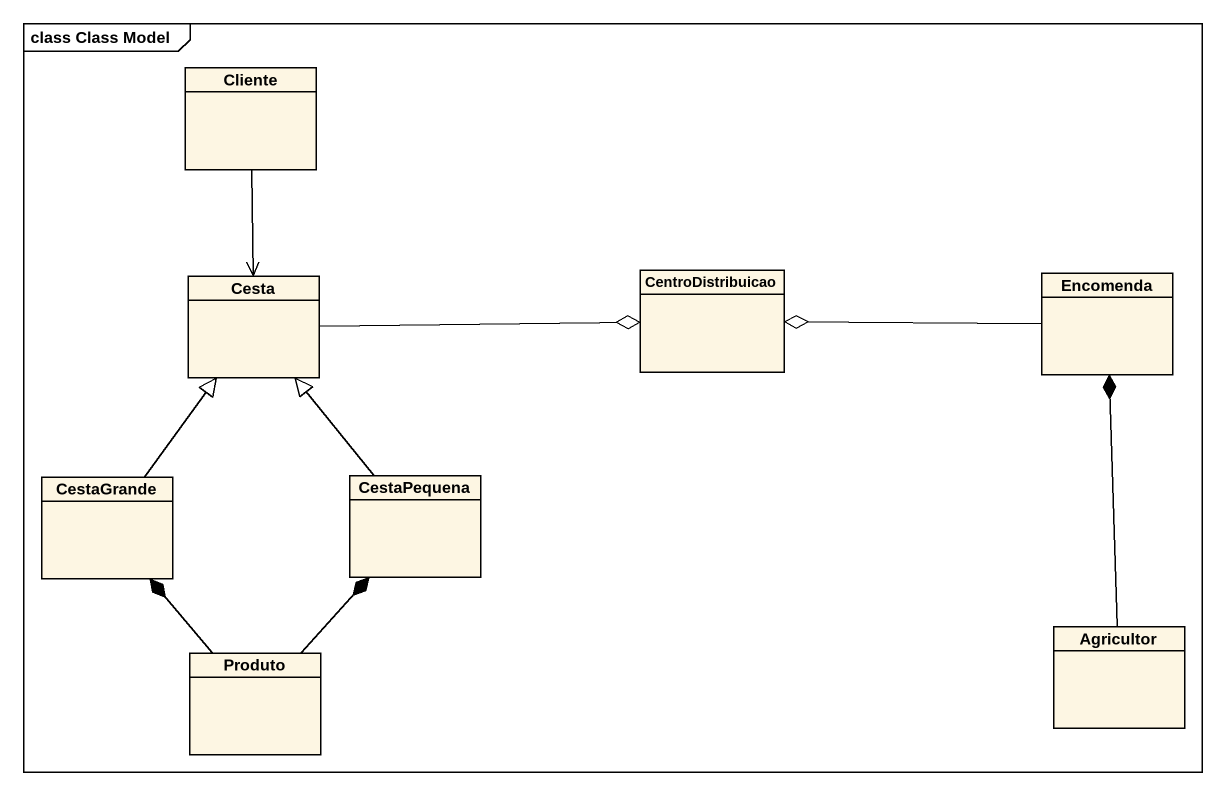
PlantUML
@startuml
mainframe class Class Model
hide circle
hide empty members
class Cliente
class Cesta
class CentroDistribuicao
class Encomenda
class CestaGrande
class CestaPequena
class Produto
class Agricultor
Cliente --> Cesta
Cesta -right-o CentroDistribuicao
Encomenda -left-o CentroDistribuicao
CestaGrande -up-|> Cesta
CestaPequena -up-|> Cesta
Produto -up-* CestaGrande
Produto -up-* CestaPequena
Agricultor -up-* Encomenda
@enduml
